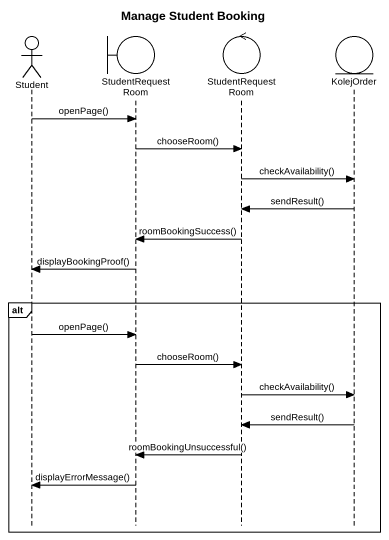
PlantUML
@startuml
title Manage Student Booking
hide footbox
actor Student
boundary StudentRequestRoom
control "StudentRequestRoom" as StudentRequestRoom_2
entity KolejOrder

Student -> StudentRequestRoom : openPage()
StudentRequestRoom -> StudentRequestRoom_2 : chooseRoom()
StudentRequestRoom_2 -> KolejOrder : checkAvailability()
KolejOrder -> StudentRequestRoom_2 : sendResult()
StudentRequestRoom_2 -> StudentRequestRoom : roomBookingSuccess()
StudentRequestRoom -> Student : displayBookingProof()
alt
  Student -> StudentRequestRoom : openPage()
  StudentRequestRoom -> StudentRequestRoom_2 : chooseRoom()
  StudentRequestRoom_2 -> KolejOrder : checkAvailability()
  KolejOrder -> StudentRequestRoom_2 : sendResult()
  StudentRequestRoom_2 -> StudentRequestRoom : roomBookingUnsuccessful()
  StudentRequestRoom -> Student : displayErrorMessage()
end
@enduml
